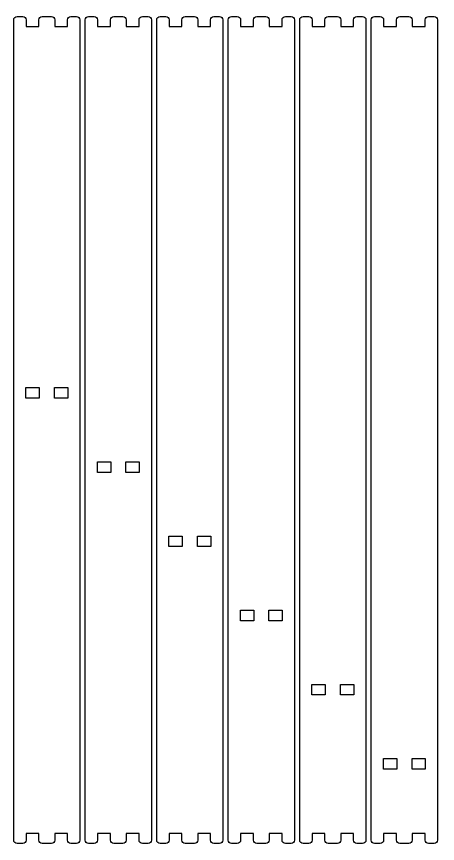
# Model space of a CAD drawing. Extents: x 4 to 934, y -398 to -4.
# Drawn here: x 341.9 to 469, y -254 to -4 of the extents above; entities that cross this region are included whole.
import ezdxf

# ---------------------------------------------------------------- set-up
doc = ezdxf.new("R2010")
doc.units = 0
doc.header["$MEASUREMENT"] = 0
doc.layers.add('LAYER_1', color=7, linetype='CONTINUOUS')

# ---------------------------------------------------------------- blocks, each defined once
blk = doc.blocks.new('BLOCK_4')
at = {"layer": 'LAYER_1'}
for points in [[(348.73, -119.38), (344.71, -119.38), (344.71, -116.18), (348.73, -116.18), (348.73, -119.38)], [(357.37, -119.38), (353.35, -119.38), (353.35, -116.18), (357.37, -116.18), (357.37, -119.38)]]:
    blk.add_lwpolyline(points, dxfattribs=at)
blk.add_open_spline([(360.04, -4), (360.04, -4), (358.3, -4), (358.3, -4), (357.75, -4), (357.3, -4.45), (357.3, -5), (357.3, -5), (357.3, -7), (357.3, -7), (357.3, -7), (353.42, -7), (353.42, -7), (353.42, -7), (353.42, -5), (353.42, -5), (353.42, -4.45), (352.97, -4), (352.42, -4), (352.42, -4), (349.66, -4), (349.66, -4), (349.11, -4), (348.66, -4.45), (348.66, -5), (348.66, -5), (348.66, -7), (348.66, -7), (348.66, -7), (344.78, -7), (344.78, -7), (344.78, -7), (344.78, -5), (344.78, -5), (344.78, -4.45), (344.33, -4), (343.78, -4), (343.78, -4), (342.04, -4), (342.04, -4), (341.49, -4), (341.04, -4.45), (341.04, -5), (341.04, -5), (341.04, -253), (341.04, -253), (341.04, -253.55), (341.49, -254), (342.04, -254), (342.04, -254), (343.78, -254), (343.78, -254), (344.33, -254), (344.78, -253.55), (344.78, -253), (344.78, -253), (344.78, -251), (344.78, -251), (344.78, -251), (348.66, -251), (348.66, -251), (348.66, -251), (348.66, -253), (348.66, -253), (348.66, -253.55), (349.11, -254), (349.66, -254), (349.66, -254), (352.42, -254), (352.42, -254), (352.97, -254), (353.42, -253.55), (353.42, -253), (353.42, -253), (353.42, -251), (353.42, -251), (353.42, -251), (357.3, -251), (357.3, -251), (357.3, -251), (357.3, -253), (357.3, -253), (357.3, -253.55), (357.75, -254), (358.3, -254), (358.3, -254), (360.04, -254), (360.04, -254), (360.59, -254), (361.04, -253.55), (361.04, -253), (361.04, -253), (361.04, -5), (361.04, -5), (361.04, -4.45), (360.59, -4), (360.04, -4)], degree=3, knots=[0, 0, 0, 0, 1, 1, 1, 2, 2, 2, 3, 3, 3, 4, 4, 4, 5, 5, 5, 6, 6, 6, 7, 7, 7, 8, 8, 8, 9, 9, 9, 10, 10, 10, 11, 11, 11, 12, 12, 12, 13, 13, 13, 14, 14, 14, 15, 15, 15, 16, 16, 16, 17, 17, 17, 18, 18, 18, 19, 19, 19, 20, 20, 20, 21, 21, 21, 22, 22, 22, 23, 23, 23, 24, 24, 24, 25, 25, 25, 26, 26, 26, 27, 27, 27, 28, 28, 28, 29, 29, 29, 30, 30, 30, 31, 31, 31, 32, 32, 32, 32], dxfattribs=at)
blk = doc.blocks.new('BLOCK_5')
at = {"layer": 'LAYER_1'}
for points in [[(391.92, -164.25), (387.9, -164.25), (387.9, -161.05), (391.92, -161.05), (391.92, -164.25)], [(400.57, -164.25), (396.54, -164.25), (396.54, -161.05), (400.57, -161.05), (400.57, -164.25)]]:
    blk.add_lwpolyline(points, dxfattribs=at)
blk.add_open_spline([(403.23, -4), (403.23, -4), (401.49, -4), (401.49, -4), (400.94, -4), (400.5, -4.45), (400.5, -5), (400.5, -5), (400.5, -7), (400.5, -7), (400.5, -7), (396.61, -7), (396.61, -7), (396.61, -7), (396.61, -5), (396.61, -5), (396.61, -4.45), (396.17, -4), (395.61, -4), (395.61, -4), (392.85, -4), (392.85, -4), (392.3, -4), (391.85, -4.45), (391.85, -5), (391.85, -5), (391.85, -7), (391.85, -7), (391.85, -7), (387.97, -7), (387.97, -7), (387.97, -7), (387.97, -5), (387.97, -5), (387.97, -4.45), (387.52, -4), (386.97, -4), (386.97, -4), (385.23, -4), (385.23, -4), (384.68, -4), (384.23, -4.45), (384.23, -5), (384.23, -5), (384.23, -253), (384.23, -253), (384.23, -253.55), (384.68, -254), (385.23, -254), (385.23, -254), (386.97, -254), (386.97, -254), (387.52, -254), (387.97, -253.55), (387.97, -253), (387.97, -253), (387.97, -251), (387.97, -251), (387.97, -251), (391.85, -251), (391.85, -251), (391.85, -251), (391.85, -253), (391.85, -253), (391.85, -253.55), (392.3, -254), (392.85, -254), (392.85, -254), (395.61, -254), (395.61, -254), (396.17, -254), (396.61, -253.55), (396.61, -253), (396.61, -253), (396.61, -251), (396.61, -251), (396.61, -251), (400.5, -251), (400.5, -251), (400.5, -251), (400.5, -253), (400.5, -253), (400.5, -253.55), (400.94, -254), (401.49, -254), (401.49, -254), (403.23, -254), (403.23, -254), (403.79, -254), (404.23, -253.55), (404.23, -253), (404.23, -253), (404.23, -5), (404.23, -5), (404.23, -4.45), (403.79, -4), (403.23, -4)], degree=3, knots=[0, 0, 0, 0, 1, 1, 1, 2, 2, 2, 3, 3, 3, 4, 4, 4, 5, 5, 5, 6, 6, 6, 7, 7, 7, 8, 8, 8, 9, 9, 9, 10, 10, 10, 11, 11, 11, 12, 12, 12, 13, 13, 13, 14, 14, 14, 15, 15, 15, 16, 16, 16, 17, 17, 17, 18, 18, 18, 19, 19, 19, 20, 20, 20, 21, 21, 21, 22, 22, 22, 23, 23, 23, 24, 24, 24, 25, 25, 25, 26, 26, 26, 27, 27, 27, 28, 28, 28, 29, 29, 29, 30, 30, 30, 31, 31, 31, 32, 32, 32, 32], dxfattribs=at)
blk = doc.blocks.new('BLOCK_6')
at = {"layer": 'LAYER_1'}
for points in [[(435.11, -209.11), (431.1, -209.11), (431.1, -205.91), (435.11, -205.91), (435.11, -209.11)], [(443.76, -209.11), (439.74, -209.11), (439.74, -205.91), (443.76, -205.91), (443.76, -209.11)]]:
    blk.add_lwpolyline(points, dxfattribs=at)
blk.add_open_spline([(446.43, -4), (446.43, -4), (444.69, -4), (444.69, -4), (444.14, -4), (443.69, -4.45), (443.69, -5), (443.69, -5), (443.69, -7), (443.69, -7), (443.69, -7), (439.81, -7), (439.81, -7), (439.81, -7), (439.81, -5), (439.81, -5), (439.81, -4.45), (439.36, -4), (438.8, -4), (438.8, -4), (436.05, -4), (436.05, -4), (435.5, -4), (435.05, -4.45), (435.05, -5), (435.05, -5), (435.05, -7), (435.05, -7), (435.05, -7), (431.16, -7), (431.16, -7), (431.16, -7), (431.16, -5), (431.16, -5), (431.16, -4.45), (430.72, -4), (430.16, -4), (430.16, -4), (428.43, -4), (428.43, -4), (427.88, -4), (427.43, -4.45), (427.43, -5), (427.43, -5), (427.43, -253), (427.43, -253), (427.43, -253.55), (427.88, -254), (428.43, -254), (428.43, -254), (430.16, -254), (430.16, -254), (430.72, -254), (431.16, -253.55), (431.16, -253), (431.16, -253), (431.16, -251), (431.16, -251), (431.16, -251), (435.05, -251), (435.05, -251), (435.05, -251), (435.05, -253), (435.05, -253), (435.05, -253.55), (435.5, -254), (436.05, -254), (436.05, -254), (438.8, -254), (438.8, -254), (439.36, -254), (439.81, -253.55), (439.81, -253), (439.81, -253), (439.81, -251), (439.81, -251), (439.81, -251), (443.69, -251), (443.69, -251), (443.69, -251), (443.69, -253), (443.69, -253), (443.69, -253.55), (444.14, -254), (444.69, -254), (444.69, -254), (446.43, -254), (446.43, -254), (446.98, -254), (447.43, -253.55), (447.43, -253), (447.43, -253), (447.43, -5), (447.43, -5), (447.43, -4.45), (446.98, -4), (446.43, -4)], degree=3, knots=[0, 0, 0, 0, 1, 1, 1, 2, 2, 2, 3, 3, 3, 4, 4, 4, 5, 5, 5, 6, 6, 6, 7, 7, 7, 8, 8, 8, 9, 9, 9, 10, 10, 10, 11, 11, 11, 12, 12, 12, 13, 13, 13, 14, 14, 14, 15, 15, 15, 16, 16, 16, 17, 17, 17, 18, 18, 18, 19, 19, 19, 20, 20, 20, 21, 21, 21, 22, 22, 22, 23, 23, 23, 24, 24, 24, 25, 25, 25, 26, 26, 26, 27, 27, 27, 28, 28, 28, 29, 29, 29, 30, 30, 30, 31, 31, 31, 32, 32, 32, 32], dxfattribs=at)

msp = doc.modelspace()

# ---------------------------------------------------------------- linework, layer by layer
at = {"layer": 'LAYER_1'}
for points in [[(370.33, -141.81), (366.3, -141.81), (366.3, -138.61), (370.33, -138.61), (370.33, -141.81)], [(378.97, -141.81), (374.95, -141.81), (374.95, -138.61), (378.97, -138.61), (378.97, -141.81)], [(413.52, -186.68), (409.5, -186.68), (409.5, -183.48), (413.52, -183.48), (413.52, -186.68)], [(422.16, -186.68), (418.14, -186.68), (418.14, -183.48), (422.16, -183.48), (422.16, -186.68)], [(456.72, -231.54), (452.69, -231.54), (452.69, -228.34), (456.72, -228.34), (456.72, -231.54)], [(465.36, -231.54), (461.34, -231.54), (461.34, -228.34), (465.36, -228.34), (465.36, -231.54)]]:
    msp.add_lwpolyline(points, dxfattribs=at)
for points in [[(381.64, -4), (381.64, -4), (379.9, -4), (379.9, -4), (379.35, -4), (378.9, -4.45), (378.9, -5), (378.9, -5), (378.9, -7), (378.9, -7), (378.9, -7), (375.02, -7), (375.02, -7), (375.02, -7), (375.02, -5), (375.02, -5), (375.02, -4.45), (374.57, -4), (374.02, -4), (374.02, -4), (371.25, -4), (371.25, -4), (370.7, -4), (370.26, -4.45), (370.26, -5), (370.26, -5), (370.26, -7), (370.26, -7), (370.26, -7), (366.37, -7), (366.37, -7), (366.37, -7), (366.37, -5), (366.37, -5), (366.37, -4.45), (365.93, -4), (365.37, -4), (365.37, -4), (363.64, -4), (363.64, -4), (363.08, -4), (362.64, -4.45), (362.64, -5), (362.64, -5), (362.64, -253), (362.64, -253), (362.64, -253.55), (363.08, -254), (363.64, -254), (363.64, -254), (365.37, -254), (365.37, -254), (365.93, -254), (366.37, -253.55), (366.37, -253), (366.37, -253), (366.37, -251), (366.37, -251), (366.37, -251), (370.26, -251), (370.26, -251), (370.26, -251), (370.26, -253), (370.26, -253), (370.26, -253.55), (370.7, -254), (371.25, -254), (371.25, -254), (374.02, -254), (374.02, -254), (374.57, -254), (375.02, -253.55), (375.02, -253), (375.02, -253), (375.02, -251), (375.02, -251), (375.02, -251), (378.9, -251), (378.9, -251), (378.9, -251), (378.9, -253), (378.9, -253), (378.9, -253.55), (379.35, -254), (379.9, -254), (379.9, -254), (381.64, -254), (381.64, -254), (382.19, -254), (382.63, -253.55), (382.63, -253), (382.63, -253), (382.63, -5), (382.63, -5), (382.63, -4.45), (382.19, -4), (381.64, -4)], [(424.83, -4), (424.83, -4), (423.09, -4), (423.09, -4), (422.54, -4), (422.09, -4.45), (422.09, -5), (422.09, -5), (422.09, -7), (422.09, -7), (422.09, -7), (418.21, -7), (418.21, -7), (418.21, -7), (418.21, -5), (418.21, -5), (418.21, -4.45), (417.76, -4), (417.21, -4), (417.21, -4), (414.45, -4), (414.45, -4), (413.9, -4), (413.45, -4.45), (413.45, -5), (413.45, -5), (413.45, -7), (413.45, -7), (413.45, -7), (409.57, -7), (409.57, -7), (409.57, -7), (409.57, -5), (409.57, -5), (409.57, -4.45), (409.12, -4), (408.57, -4), (408.57, -4), (406.83, -4), (406.83, -4), (406.28, -4), (405.83, -4.45), (405.83, -5), (405.83, -5), (405.83, -253), (405.83, -253), (405.83, -253.55), (406.28, -254), (406.83, -254), (406.83, -254), (408.57, -254), (408.57, -254), (409.12, -254), (409.57, -253.55), (409.57, -253), (409.57, -253), (409.57, -251), (409.57, -251), (409.57, -251), (413.45, -251), (413.45, -251), (413.45, -251), (413.45, -253), (413.45, -253), (413.45, -253.55), (413.9, -254), (414.45, -254), (414.45, -254), (417.21, -254), (417.21, -254), (417.76, -254), (418.21, -253.55), (418.21, -253), (418.21, -253), (418.21, -251), (418.21, -251), (418.21, -251), (422.09, -251), (422.09, -251), (422.09, -251), (422.09, -253), (422.09, -253), (422.09, -253.55), (422.54, -254), (423.09, -254), (423.09, -254), (424.83, -254), (424.83, -254), (425.38, -254), (425.83, -253.55), (425.83, -253), (425.83, -253), (425.83, -5), (425.83, -5), (425.83, -4.45), (425.38, -4), (424.83, -4)], [(468.03, -4), (468.03, -4), (466.29, -4), (466.29, -4), (465.74, -4), (465.29, -4.45), (465.29, -5), (465.29, -5), (465.29, -7), (465.29, -7), (465.29, -7), (461.4, -7), (461.4, -7), (461.4, -7), (461.4, -5), (461.4, -5), (461.4, -4.45), (460.96, -4), (460.4, -4), (460.4, -4), (457.64, -4), (457.64, -4), (457.09, -4), (456.65, -4.45), (456.65, -5), (456.65, -5), (456.65, -7), (456.65, -7), (456.65, -7), (452.76, -7), (452.76, -7), (452.76, -7), (452.76, -5), (452.76, -5), (452.76, -4.45), (452.31, -4), (451.76, -4), (451.76, -4), (450.03, -4), (450.03, -4), (449.47, -4), (449.03, -4.45), (449.03, -5), (449.03, -5), (449.03, -253), (449.03, -253), (449.03, -253.55), (449.47, -254), (450.03, -254), (450.03, -254), (451.76, -254), (451.76, -254), (452.31, -254), (452.76, -253.55), (452.76, -253), (452.76, -253), (452.76, -251), (452.76, -251), (452.76, -251), (456.65, -251), (456.65, -251), (456.65, -251), (456.65, -253), (456.65, -253), (456.65, -253.55), (457.09, -254), (457.64, -254), (457.64, -254), (460.4, -254), (460.4, -254), (460.96, -254), (461.4, -253.55), (461.4, -253), (461.4, -253), (461.4, -251), (461.4, -251), (461.4, -251), (465.29, -251), (465.29, -251), (465.29, -251), (465.29, -253), (465.29, -253), (465.29, -253.55), (465.74, -254), (466.29, -254), (466.29, -254), (468.03, -254), (468.03, -254), (468.58, -254), (469.02, -253.55), (469.02, -253), (469.02, -253), (469.02, -5), (469.02, -5), (469.02, -4.45), (468.58, -4), (468.03, -4)]]:
    msp.add_open_spline(points, degree=3, knots=[0, 0, 0, 0, 1, 1, 1, 2, 2, 2, 3, 3, 3, 4, 4, 4, 5, 5, 5, 6, 6, 6, 7, 7, 7, 8, 8, 8, 9, 9, 9, 10, 10, 10, 11, 11, 11, 12, 12, 12, 13, 13, 13, 14, 14, 14, 15, 15, 15, 16, 16, 16, 17, 17, 17, 18, 18, 18, 19, 19, 19, 20, 20, 20, 21, 21, 21, 22, 22, 22, 23, 23, 23, 24, 24, 24, 25, 25, 25, 26, 26, 26, 27, 27, 27, 28, 28, 28, 29, 29, 29, 30, 30, 30, 31, 31, 31, 32, 32, 32, 32], dxfattribs=at)

# ---------------------------------------------------------------- block references
for name in ['BLOCK_4', 'BLOCK_5', 'BLOCK_6']:
    msp.add_blockref(name, (0, 0), dxfattribs=at)

doc.saveas('drawing.dxf')
